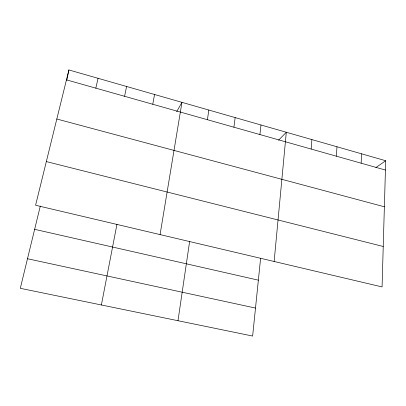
<?xml version="1.0" encoding="UTF-8"?>
<svg xmlns="http://www.w3.org/2000/svg" width="406" height="406" viewBox="0 0 406 406"><rect width="100%" height="100%" fill="white"/><g stroke="black" fill="none" stroke-linecap="round" stroke-linejoin="round"><path stroke-width="0.61" d="M385.7 160.735L382.071 286.925L35.586 205.253L68.898 69.949L385.7 160.735L375.926 167.551M361.152 163.192L361.568 153.818M336.401 156.193L336.97 146.769M311.158 149.053L311.889 139.583M274.131 261.484L286.306 132.249L278.577 140.222M260.606 258.307L252.633 336.051L20.3 288.316L40.301 206.06M259.916 134.564L260.982 124.992M233.922 127.21L235.16 117.593M207.41 119.714L208.826 110.046M177.99 320.715L189.627 241.474M160.071 234.597L181.964 102.348L176.681 111.66M152.757 104.256L154.559 94.496M101.378 304.972L116.974 224.239M124.581 96.288L126.591 86.478M66.787 80.155L68.898 69.949M95.826 88.158L98.044 78.297M27.491 258.739L255.506 308.068M34.642 229.334L258.363 280.165M46.34 161.583L383.234 246.483M56.82 119.009L384.375 206.791M66.462 79.85L385.431 170.058"/></g></svg>
